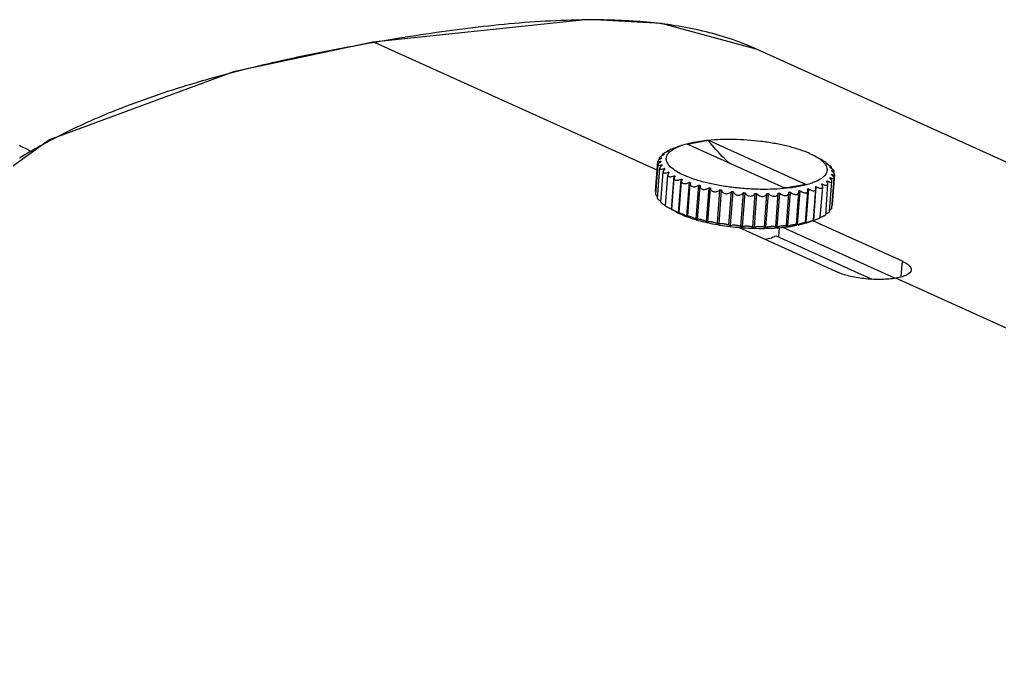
# Model space of a CAD drawing. Header units: metres. Extents: x 420822 to 421453, y 1458172 to 1458620.
# Drawn here: x 421385.9704 to 421386.4695, y 1458450.2887 to 1458450.6189 of the extents above; entities that cross this region are included whole.
import ezdxf

# ---------------------------------------------------------------- set-up
doc = ezdxf.new("R2010")
doc.units = ezdxf.units.M
doc.header["$MEASUREMENT"] = 0
doc.layers.add('ASSEM_MEMBER_1', color=7, linetype='CONTINUOUS')
doc.layers.add('Standard', color=7, linetype='CONTINUOUS')

# ---------------------------------------------------------------- blocks, each defined once
blk = doc.blocks.new('CCTV')
at = {"layer": 'ASSEM_MEMBER_1', "color": 7, "linetype": 'Continuous'}
for p, q in [((2.5414, 16.3682), (2.1018, 16.3222)), ((2.1052, 16.3217), (2.1018, 16.3222)), ((2.1052, 16.3217), (2.1021, 16.321)), ((2.1052, 16.3217), (2.1021, 16.3211)), ((2.6812, 16.0616), (2.1052, 16.3217)), ((2.8827, 16.3083), (2.8822, 16.3086)), ((5.5327, 15.1115), (2.8822, 16.3085)), ((2.7288, 16.1114), (2.7146, 16.1061)), ((2.742, 16.115), (2.7855, 16.1226)), ((2.9414, 16.0249), (2.742, 16.115)), ((2.7855, 16.1226), (2.9849, 16.0325)), ((2.6919, 16.0917), (2.692, 16.0939)), ((2.7014, 16.0991), (2.7015, 16.1001)), ((2.7138, 16.1056), (2.7139, 16.1058)), ((2.7142, 16.1058), (2.7139, 16.1056)), ((2.714, 16.1058), (2.7143, 16.1059)), ((2.9917, 16.096), (3.0022, 16.0908)), ((3.0022, 16.0908), (3.0155, 16.0834)), ((2.678, 16.0191), (2.6826, 16.0801)), ((2.6782, 16.0119), (2.6828, 16.073)), ((2.6854, 16.0833), (2.6857, 16.0872)), ((2.6894, 16.0793), (2.6895, 16.0803)), ((2.691, 16.0713), (2.6911, 16.0729)), ((3.0148, 16.0837), (3.0158, 16.0831)), ((3.0156, 16.0834), (3.0155, 16.0834)), ((3.0168, 16.0825), (3.0164, 16.0827)), ((3.0168, 16.0824), (3.0168, 16.0827)), ((3.028, 16.0741), (3.028, 16.0752)), ((2.6816, 16.0044), (2.6863, 16.0657)), ((2.6883, 15.9968), (2.693, 16.0586)), ((2.6959, 16.063), (2.6961, 16.0653)), ((2.6981, 15.9892), (2.7028, 16.0517)), ((2.7041, 16.0543), (2.7044, 16.0578)), ((2.7105, 15.9818), (2.7157, 16.0505)), ((3.0361, 16.0653), (3.0363, 16.0676)), ((3.0362, 16.0528), (3.0363, 16.0538)), ((3.0386, 15.9916), (3.0432, 16.0526)), ((3.0411, 16.0559), (3.0414, 16.06)), ((2.7107, 15.9818), (2.7155, 16.0453)), ((2.7247, 15.9749), (2.7299, 16.0436)), ((2.726, 15.9747), (2.7309, 16.0393)), ((2.7321, 16.0426), (2.7309, 16.0393)), ((2.7415, 15.9684), (2.7467, 16.0371)), ((2.7437, 15.9681), (2.7486, 16.0339)), ((2.7492, 16.0363), (2.7486, 16.0339)), ((2.7606, 15.9626), (2.7657, 16.0313)), ((2.7686, 16.0305), (2.7684, 16.0293)), ((2.9849, 16.0325), (2.9414, 16.0249)), ((3.0174, 16.0304), (3.0177, 16.0339)), ((3.0245, 15.9711), (3.0291, 16.033)), ((3.0269, 16.0377), (3.0271, 16.04)), ((3.0324, 15.9776), (3.037, 16.039)), ((3.0333, 16.0451), (3.0334, 16.0467)), ((3.0372, 15.9845), (3.0417, 16.0456)), ((2.7633, 15.9621), (2.7684, 16.0293)), ((2.7815, 15.9575), (2.7867, 16.0261)), ((2.7846, 15.9568), (2.7897, 16.0255)), ((2.804, 15.9532), (2.8091, 16.0218)), ((2.8072, 15.9526), (2.8123, 16.0213)), ((2.8274, 15.9498), (2.8326, 16.0184)), ((2.8308, 15.9494), (2.8359, 16.018)), ((2.8515, 15.9473), (2.8567, 16.016)), ((2.8549, 15.9471), (2.8601, 16.0158)), ((2.8757, 15.9459), (2.8809, 16.0146)), ((2.8791, 15.9458), (2.8842, 16.0145)), ((2.8996, 15.9456), (2.9047, 16.0142)), ((2.9028, 15.9456), (2.908, 16.0143)), ((2.9226, 15.9463), (2.9278, 16.0149)), ((2.9257, 15.9465), (2.9309, 16.0151)), ((2.9445, 15.9483), (2.9495, 16.0155)), ((2.9473, 15.9483), (2.9525, 16.017)), ((2.9495, 16.0155), (2.9495, 16.0167)), ((2.9649, 15.9512), (2.9699, 16.0171)), ((2.9671, 15.9512), (2.9723, 16.0199)), ((2.9699, 16.0171), (2.9696, 16.0194)), ((2.9835, 15.9551), (2.9883, 16.0197)), ((2.9848, 15.955), (2.99, 16.0237)), ((2.9883, 16.0197), (2.9877, 16.0231)), ((2.9998, 15.9597), (3.0046, 16.0232)), ((3.0001, 15.9597), (3.0052, 16.0284)), ((3.0135, 15.9651), (3.0183, 16.0277)), ((2.7105, 15.9818), (2.7107, 15.9818)), ((2.7187, 15.9773), (2.7123, 15.9808)), ((2.7269, 15.974), (2.726, 15.9747)), ((2.7435, 15.9678), (2.7441, 15.9676)), ((2.7441, 15.9676), (2.7437, 15.9681)), ((2.7632, 15.9619), (2.7634, 15.9618)), ((2.7634, 15.9618), (2.7633, 15.9621)), ((2.9649, 15.9512), (2.9645, 15.9508)), ((2.9654, 15.9509), (2.9658, 15.951)), ((2.9835, 15.9551), (2.9825, 15.9545)), ((2.9913, 15.9572), (2.9919, 15.9574)), ((2.9921, 15.9568), (2.9981, 15.959)), ((3.1808, 15.8762), (2.998, 15.9588)), ((2.9998, 15.9596), (3.0001, 15.9597)), ((3.0001, 15.9597), (3.0017, 15.9603)), ((2.8468, 15.9455), (3.0504, 15.8535)), ((2.9291, 15.9258), (2.9305, 15.9451)), ((2.9366, 15.9455), (3.166, 15.8418)), ((2.9445, 15.9483), (2.9444, 15.948)), ((2.9234, 15.9284), (3.1186, 15.8402)), ((3.1785, 15.8457), (3.1808, 15.8762)), ((4.7799, 15.1137), (3.1674, 15.8419))]:
    blk.add_line(p, q, dxfattribs=at)
for points in [[(2.8827, 16.3083), (2.6901, 16.36), (2.5414, 16.3682)], [(2.1018, 16.3222), (1.8177, 16.262), (1.4429, 16.1237), (1.2071, 15.9547), (1.1208, 15.8589), (0.9829, 15.6245), (0.8795, 15.2802), (0.844, 15.049)]]:
    blk.add_lwpolyline(points, dxfattribs=at)
for centre, radius, start, end in [((2.8863, 11.8335), 4.5556, 99.0721, 99.8726), ((1.217, 15.747), 0.4001, 61.7577, 65.7094), ((1.974, 15.1242), 1.1296, 119.1147, 121.6004), ((2.7717, 15.9958), 0.1233, 109.7395, 110.3657), ((2.7189, 16.0715), 0.0323, 134.6295, 136.9372), ((2.7592, 15.9677), 0.1436, 112.9409, 113.7531), ((2.7359, 16.0497), 0.06, 121.4994, 123.026), ((2.7233, 16.0599), 0.0459, 114.813, 115.8486), ((2.7559, 16.0109), 0.1037, 113.0056, 113.7122), ((2.7474, 16.0495), 0.0643, 118.8778, 120.8166), ((2.7574, 16.0074), 0.1074, 112.6628, 113.0077), ((2.9121, 15.919), 0.1941, 67.2051, 67.4249), ((2.9164, 15.9291), 0.1831, 65.7175, 67.2122), ((2.6783, 16.1139), 0.0354, 288.0872, 288.4655), ((2.7057, 16.0802), 0.0162, 179.7015, 183.3513), ((2.6804, 16.1212), 0.0353, 286.5599, 287.816), ((2.7082, 16.0794), 0.0189, 154.2456, 157.5462), ((2.7124, 16.0823), 0.0233, 203.8727, 206.7414), ((2.975, 16.0331), 0.0635, 50.6937, 51.6859), ((2.9606, 15.996), 0.1031, 57.6104, 58.3196), ((2.9765, 16.0349), 0.0611, 50.3538, 50.6894), ((2.9626, 15.9991), 0.0994, 57.245, 57.6083), ((2.9872, 16.0324), 0.0579, 47.728, 49.2901), ((2.9987, 16.0365), 0.0487, 55.8149, 56.4329), ((2.9538, 15.9578), 0.138, 57.461, 58.3492), ((2.7281, 16.0934), 0.0425, 221.3438, 223.2629), ((2.7512, 16.1198), 0.0776, 232.9413, 234.2264), ((2.7792, 16.1645), 0.1305, 240.8669, 241.7761), ((3.0068, 16.0506), 0.0311, 33.4819, 35.8445), ((3.0516, 16.0929), 0.0353, 243.5661, 244.7777), ((3.0181, 16.0562), 0.0184, 12.4681, 15.8181), ((3.0202, 16.0566), 0.0164, 346.568, 350.198), ((3.0524, 16.0852), 0.0353, 242.8901, 243.2071), ((2.8092, 16.227), 0.1998, 246.6177, 247.302), ((2.8379, 16.3029), 0.281, 251.0505, 251.5956), ((2.8628, 16.3849), 0.3667, 254.6575, 255.114), ((2.9801, 16.1047), 0.0802, 296.6712, 297.9289), ((2.9992, 16.0742), 0.0441, 307.3868, 309.2605), ((3.0134, 16.06), 0.024, 323.5274, 326.337), ((2.8817, 16.4634), 0.4475, 257.7363, 258.1361), ((2.8941, 16.5288), 0.514, 260.4793, 260.8438), ((2.9004, 16.5724), 0.5581, 263.0208, 263.3658), ((2.9021, 16.5882), 0.574, 265.4643, 265.8029), ((2.9014, 16.574), 0.5598, 267.8992, 268.2436), ((2.901, 16.5315), 0.5173, 270.4139, 270.7768), ((2.9033, 16.4661), 0.4518, 273.1078, 273.505), ((2.9449, 16.1596), 0.1333, 266.4344, 274.727), ((2.91, 16.3861), 0.3715, 276.1075, 276.5601), ((2.9215, 16.3043), 0.2889, 279.5925, 279.8601), ((2.9225, 16.2984), 0.283, 279.8601, 280.1314), ((2.9388, 16.2214), 0.2042, 283.8301, 284.5045), ((2.959, 16.1542), 0.134, 289.2681, 290.1611), ((2.7121, 15.9834), 0.00212, 230.2145, 243.4494), ((2.8033, 16.1567), 0.198, 246.616, 247.0749), ((2.793, 16.1137), 0.1553, 244.2209, 244.6569), ((2.8054, 16.1616), 0.2034, 247.0739, 247.2993), ((2.7963, 16.1207), 0.163, 244.6592, 245.7042), ((2.8217, 16.1817), 0.2291, 249.1726, 249.6948), ((2.8324, 16.2331), 0.2798, 251.0498, 251.4859), ((2.8237, 16.1871), 0.2349, 249.6932, 249.8265), ((2.8575, 16.3159), 0.3664, 254.6573, 255.0896), ((2.8713, 16.3499), 0.4046, 257.0213, 257.4664), ((2.8766, 16.3948), 0.4475, 257.7363, 258.1361), ((2.889, 16.4601), 0.514, 260.4793, 260.8438), ((2.9162, 16.2366), 0.2899, 279.5928, 279.7708), ((2.9173, 16.2298), 0.283, 279.8601, 280.1314), ((2.9332, 16.1545), 0.206, 283.8317, 284.2787), ((2.9379, 16.1065), 0.1592, 286.4497, 286.8555), ((2.9346, 16.1493), 0.2007, 284.2797, 284.5072), ((2.9395, 16.1014), 0.1539, 286.8551, 287.3358), ((2.8953, 16.5037), 0.5581, 263.0208, 263.3658), ((2.8969, 16.5196), 0.574, 265.4643, 265.8029), ((2.8962, 16.5054), 0.5598, 267.8992, 268.2436), ((2.8958, 16.4628), 0.5173, 270.4139, 270.7768), ((2.8981, 16.3974), 0.4518, 273.1078, 273.505), ((2.9044, 16.3214), 0.3755, 276.1086, 276.2584), ((2.9051, 16.3155), 0.3696, 276.258, 276.5607), ((2.9185, 16.1856), 0.2407, 281.2814, 281.4005), ((2.9191, 16.1828), 0.2378, 281.4004, 281.594), ((2.92, 16.1782), 0.2332, 281.5936, 281.909)]:
    blk.add_arc(centre, radius, start, end, dxfattribs=at)
for points, knots in [([(2.5063, 16.367), (2.45, 16.3655), (2.3367, 16.3568), (2.2244, 16.3411), (2.168, 16.3322)], [0, 0, 0, 0, 0.49657, 1, 1, 1, 1]), ([(2.7394, 16.3521), (2.7014, 16.3592), (2.6236, 16.3676), (2.5455, 16.3681), (2.5063, 16.367)], [0, 0, 0, 0, 0.496198, 1, 1, 1, 1]), ([(2.8822, 16.3086), (2.8709, 16.3137), (2.8247, 16.3325), (2.7762, 16.3453), (2.7394, 16.3521)], [0, 0, 0, 0, 0.249345, 1, 1, 1, 1]), ([(2.1021, 16.3211), (2.0472, 16.3116), (1.9371, 16.2904), (1.828, 16.264), (1.7736, 16.2488)], [0, 0, 0, 0, 0.496523, 1, 1, 1, 1]), ([(1.7736, 16.2488), (1.7565, 16.244), (1.6875, 16.2238), (1.6194, 16.2003), (1.5693, 16.18)], [0, 0, 0, 0, 0.24693, 1, 1, 1, 1]), ([(1.5693, 16.18), (1.5571, 16.175), (1.5077, 16.1543), (1.4596, 16.1307), (1.4244, 16.1111)], [0, 0, 0, 0, 0.246365, 1, 1, 1, 1]), ([(2.7164, 16.1058), (2.7173, 16.1063), (2.7213, 16.1084), (2.7255, 16.1102), (2.7288, 16.1114)], [0, 0, 0, 0, 0.232467, 1, 1, 1, 1]), ([(2.73, 16.1118), (2.7353, 16.1137), (2.7468, 16.117), (2.7585, 16.1193), (2.7647, 16.1203)], [0, 0, 0, 0, 0.466373, 1, 1, 1, 1]), ([(2.7647, 16.1203), (2.7664, 16.1206), (2.7732, 16.1216), (2.78, 16.1224), (2.7851, 16.1229)], [0, 0, 0, 0, 0.24168, 1, 1, 1, 1]), ([(2.7851, 16.1229), (2.7935, 16.1238), (2.8109, 16.1249), (2.8374, 16.125), (2.8647, 16.1238), (2.892, 16.1212), (2.9184, 16.1173), (2.9434, 16.1121), (2.966, 16.106), (2.9801, 16.1009), (2.9866, 16.0982)], [0, 0, 0, 0, 0.123748, 0.254586, 0.389193, 0.524109, 0.655862, 0.781098, 0.896707, 1, 1, 1, 1]), ([(2.8296, 16.0749), (2.8257, 16.0783), (2.8097, 16.093), (2.7954, 16.1094), (2.7855, 16.1226)], [0, 0, 0, 0, 0.240084, 1, 1, 1, 1]), ([(2.6917, 16.0917), (2.6909, 16.0912), (2.6894, 16.0904), (2.6876, 16.0892), (2.6864, 16.0882), (2.6858, 16.0876), (2.6857, 16.0873), (2.6857, 16.0872)], [0, 0, 0, 0, 0.356893, 0.657865, 0.876629, 0.949717, 1, 1, 1, 1]), ([(2.6954, 16.0935), (2.6951, 16.0934), (2.6938, 16.0928), (2.6926, 16.0921), (2.6917, 16.0917)], [0, 0, 0, 0, 0.253483, 1, 1, 1, 1]), ([(2.7014, 16.0991), (2.7002, 16.0986), (2.6985, 16.0978), (2.6963, 16.0968), (2.6949, 16.096), (2.6937, 16.0953), (2.6928, 16.0948), (2.6923, 16.0943), (2.692, 16.094), (2.692, 16.0939)], [0, 0, 0, 0, 0.356486, 0.521299, 0.669933, 0.796461, 0.895445, 0.963204, 1, 1, 1, 1]), ([(2.692, 16.0939), (2.692, 16.0938), (2.6921, 16.0937), (2.6922, 16.0936), (2.6925, 16.0936), (2.6928, 16.0936), (2.6933, 16.0937), (2.694, 16.0938), (2.6946, 16.0939), (2.695, 16.094)], [0, 0, 0, 0, 0.043603, 0.097927, 0.178255, 0.287794, 0.426312, 0.592434, 1, 1, 1, 1]), ([(2.695, 16.094), (2.6951, 16.0941), (2.6955, 16.0942), (2.6959, 16.0943), (2.6963, 16.0944)], [0, 0, 0, 0, 0.236697, 1, 1, 1, 1]), ([(2.7351, 16.0515), (2.7308, 16.0534), (2.7229, 16.0574), (2.7127, 16.0641), (2.7061, 16.0702), (2.7025, 16.0751), (2.7007, 16.0787), (2.6997, 16.0822), (2.6995, 16.0858), (2.7001, 16.0892), (2.7015, 16.0926), (2.7036, 16.0959), (2.7078, 16.1003), (2.7116, 16.103), (2.7145, 16.1047)], [0, 0, 0, 0, 0.186411, 0.344887, 0.475769, 0.531917, 0.582878, 0.629944, 0.674826, 0.719527, 0.766078, 0.816254, 0.871421, 1, 1, 1, 1]), ([(2.702, 16.1005), (2.7018, 16.1004), (2.7017, 16.1003), (2.7015, 16.1002), (2.7015, 16.1001), (2.7015, 16.1001)], [0, 0, 0, 0, 0.679909, 0.881116, 1, 1, 1, 1]), ([(2.7015, 16.1001), (2.7015, 16.1001), (2.7016, 16.1), (2.7017, 16.1), (2.7019, 16.1001), (2.7023, 16.1001), (2.7026, 16.1002), (2.7028, 16.1003)], [0, 0, 0, 0, 0.078125, 0.156541, 0.265654, 0.575071, 1, 1, 1, 1]), ([(2.7033, 16.1012), (2.7031, 16.1011), (2.7027, 16.1009), (2.7023, 16.1007), (2.702, 16.1005)], [0, 0, 0, 0, 0.301291, 1, 1, 1, 1]), ([(2.7028, 16.1003), (2.7029, 16.1003), (2.7035, 16.1005), (2.7041, 16.1006), (2.7046, 16.1008)], [0, 0, 0, 0, 0.214814, 1, 1, 1, 1]), ([(2.7139, 16.1056), (2.7121, 16.1049), (2.7088, 16.1036), (2.7055, 16.1023), (2.704, 16.1016)], [0, 0, 0, 0, 0.534601, 1, 1, 1, 1]), ([(2.7146, 16.1061), (2.7146, 16.1061), (2.7143, 16.106), (2.7141, 16.1059), (2.7139, 16.1059)], [0, 0, 0, 0, 0.344452, 1, 1, 1, 1]), ([(2.7139, 16.1059), (2.7139, 16.1058), (2.7139, 16.1058), (2.7139, 16.1058), (2.7139, 16.1058)], [0, 0, 0, 0, 0.732392, 1, 1, 1, 1]), ([(2.7139, 16.1058), (2.7139, 16.1058), (2.7139, 16.1058), (2.714, 16.1058), (2.714, 16.1058)], [0, 0, 0, 0, 0.244602, 1, 1, 1, 1]), ([(2.7143, 16.1059), (2.7144, 16.106), (2.715, 16.1062), (2.7155, 16.1064), (2.716, 16.1065)], [0, 0, 0, 0, 0.185575, 1, 1, 1, 1]), ([(3.0022, 16.0908), (3.0033, 16.0902), (3.0075, 16.0878), (3.0116, 16.0851), (3.0144, 16.0829)], [0, 0, 0, 0, 0.269305, 1, 1, 1, 1]), ([(2.6854, 16.0833), (2.6846, 16.0827), (2.6837, 16.082), (2.6828, 16.0809), (2.6826, 16.0804), (2.6826, 16.0801)], [0, 0, 0, 0, 0.625279, 0.845046, 1, 1, 1, 1]), ([(2.6826, 16.0801), (2.6826, 16.08), (2.6826, 16.0797), (2.6831, 16.0794), (2.6837, 16.0792), (2.6845, 16.0792), (2.6855, 16.0793), (2.6866, 16.0795), (2.6879, 16.0798), (2.6888, 16.0801), (2.6893, 16.0803)], [0, 0, 0, 0, 0.059329, 0.123153, 0.208742, 0.321084, 0.459335, 0.620864, 0.802353, 1, 1, 1, 1]), ([(2.6828, 16.073), (2.6827, 16.0727), (2.6828, 16.0723), (2.6834, 16.0718), (2.6842, 16.0716), (2.6852, 16.0715), (2.6865, 16.0716), (2.6885, 16.072), (2.6901, 16.0725), (2.6911, 16.0729)], [0, 0, 0, 0, 0.066836, 0.135713, 0.224029, 0.337526, 0.475395, 0.634456, 1, 1, 1, 1]), ([(2.6895, 16.0793), (2.6886, 16.0788), (2.687, 16.0777), (2.6849, 16.0761), (2.6836, 16.0747), (2.6829, 16.0736), (2.6828, 16.0732), (2.6828, 16.073)], [0, 0, 0, 0, 0.326489, 0.615018, 0.843844, 0.930929, 1, 1, 1, 1]), ([(2.6908, 16.0866), (2.6898, 16.0861), (2.6879, 16.085), (2.6862, 16.0839), (2.6854, 16.0833)], [0, 0, 0, 0, 0.52608, 1, 1, 1, 1]), ([(2.6857, 16.0872), (2.6857, 16.0871), (2.6857, 16.0869), (2.686, 16.0867), (2.6865, 16.0866), (2.687, 16.0866), (2.6877, 16.0867), (2.6889, 16.0869), (2.6898, 16.0871), (2.6905, 16.0873)], [0, 0, 0, 0, 0.051845, 0.110883, 0.193775, 0.304655, 0.442987, 0.606785, 1, 1, 1, 1]), ([(2.6916, 16.0718), (2.6909, 16.0713), (2.6896, 16.0703), (2.6879, 16.0687), (2.6867, 16.0673), (2.6863, 16.0662), (2.6863, 16.0657)], [0, 0, 0, 0, 0.316771, 0.597385, 0.82754, 1, 1, 1, 1]), ([(3.0155, 16.0819), (3.0172, 16.0805), (3.0202, 16.0777), (3.0239, 16.0732), (3.0263, 16.0685), (3.0274, 16.0639), (3.0271, 16.0593), (3.0254, 16.0548), (3.0224, 16.0506), (3.0182, 16.0466), (3.0128, 16.0429), (3.0062, 16.0394), (2.9985, 16.0362), (2.9862, 16.0321), (2.9686, 16.028), (2.9449, 16.0246), (2.9187, 16.0227), (2.8908, 16.0224), (2.862, 16.0237), (2.8332, 16.0265), (2.8054, 16.0308), (2.7794, 16.0363), (2.7561, 16.043), (2.7417, 16.0485), (2.7351, 16.0515)], [0, 0, 0, 0, 0.01986, 0.037254, 0.052564, 0.066432, 0.079756, 0.09356, 0.108756, 0.126002, 0.145698, 0.168048, 0.193123, 0.220899, 0.284109, 0.356422, 0.436014, 0.520711, 0.608119, 0.695731, 0.781031, 0.861599, 0.935217, 1, 1, 1, 1]), ([(3.0167, 16.0827), (3.0167, 16.0828), (3.0163, 16.083), (3.0159, 16.0832), (3.0156, 16.0834)], [0, 0, 0, 0, 0.141424, 1, 1, 1, 1]), ([(3.0158, 16.0831), (3.0159, 16.0831), (3.0162, 16.0829), (3.0165, 16.0828), (3.0167, 16.0827)], [0, 0, 0, 0, 0.335127, 1, 1, 1, 1]), ([(3.0168, 16.0827), (3.0168, 16.0827), (3.0168, 16.0827), (3.0167, 16.0827), (3.0167, 16.0827)], [0, 0, 0, 0, 0.274789, 1, 1, 1, 1]), ([(3.0167, 16.0827), (3.0167, 16.0827), (3.0167, 16.0827), (3.0168, 16.0827), (3.0168, 16.0827)], [0, 0, 0, 0, 0.756528, 1, 1, 1, 1]), ([(3.0256, 16.0771), (3.0243, 16.078), (3.0214, 16.0798), (3.0184, 16.0815), (3.0168, 16.0825)], [0, 0, 0, 0, 0.466904, 1, 1, 1, 1]), ([(3.025, 16.0763), (3.0252, 16.0762), (3.0257, 16.076), (3.0263, 16.0757), (3.0267, 16.0755)], [0, 0, 0, 0, 0.28324, 1, 1, 1, 1]), ([(3.027, 16.0762), (3.0269, 16.0762), (3.0266, 16.0764), (3.0263, 16.0767), (3.0261, 16.0768)], [0, 0, 0, 0, 0.226928, 1, 1, 1, 1]), ([(3.0267, 16.0755), (3.0269, 16.0754), (3.0272, 16.0753), (3.0276, 16.0752), (3.0278, 16.0751), (3.0279, 16.0751), (3.028, 16.0751), (3.028, 16.0752)], [0, 0, 0, 0, 0.424096, 0.732884, 0.841829, 0.920204, 1, 1, 1, 1]), ([(3.0274, 16.0758), (3.0274, 16.0759), (3.0272, 16.076), (3.0271, 16.0761), (3.027, 16.0762)], [0, 0, 0, 0, 0.227392, 1, 1, 1, 1]), ([(3.028, 16.0752), (3.028, 16.0752), (3.028, 16.0753), (3.0278, 16.0755), (3.0276, 16.0757), (3.0274, 16.0758)], [0, 0, 0, 0, 0.111939, 0.311732, 1, 1, 1, 1]), ([(3.0363, 16.0676), (3.0363, 16.0677), (3.0361, 16.0681), (3.0356, 16.0686), (3.0348, 16.0693), (3.0338, 16.0701), (3.0326, 16.0711), (3.0306, 16.0724), (3.0291, 16.0735), (3.028, 16.0741)], [0, 0, 0, 0, 0.037474, 0.105484, 0.204324, 0.330557, 0.478834, 0.643408, 1, 1, 1, 1]), ([(2.6863, 16.0657), (2.6862, 16.0655), (2.6863, 16.0649), (2.687, 16.0642), (2.688, 16.0639), (2.6892, 16.0637), (2.6907, 16.0638), (2.6931, 16.0643), (2.6949, 16.0648), (2.6961, 16.0653)], [0, 0, 0, 0, 0.073865, 0.147923, 0.238945, 0.353456, 0.49079, 0.647311, 1, 1, 1, 1]), ([(2.693, 16.0586), (2.6929, 16.0583), (2.693, 16.0575), (2.6938, 16.0567), (2.695, 16.0562), (2.6965, 16.056), (2.6982, 16.0561), (2.7009, 16.0565), (2.703, 16.0572), (2.7044, 16.0578)], [0, 0, 0, 0, 0.079792, 0.158748, 0.252626, 0.368472, 0.505567, 0.659828, 1, 1, 1, 1]), ([(2.6971, 16.0642), (2.696, 16.0634), (2.6946, 16.062), (2.6933, 16.06), (2.693, 16.0591), (2.693, 16.0586)], [0, 0, 0, 0, 0.577988, 0.810597, 1, 1, 1, 1]), ([(2.7028, 16.0517), (2.7027, 16.0513), (2.7028, 16.0504), (2.7037, 16.0493), (2.7051, 16.0487), (2.7068, 16.0484), (2.7089, 16.0484), (2.7119, 16.049), (2.7142, 16.0498), (2.7157, 16.0505)], [0, 0, 0, 0, 0.084756, 0.168342, 0.265272, 0.3827, 0.519834, 0.672076, 1, 1, 1, 1]), ([(2.7058, 16.0568), (2.705, 16.056), (2.7037, 16.0545), (2.7028, 16.0526), (2.7028, 16.0517)], [0, 0, 0, 0, 0.560865, 1, 1, 1, 1]), ([(3.0321, 16.0688), (3.0322, 16.0687), (3.0326, 16.0685), (3.033, 16.0684), (3.0333, 16.0682)], [0, 0, 0, 0, 0.262402, 1, 1, 1, 1]), ([(3.0362, 16.0653), (3.036, 16.0655), (3.0348, 16.0663), (3.0337, 16.0671), (3.0328, 16.0677)], [0, 0, 0, 0, 0.244115, 1, 1, 1, 1]), ([(3.0333, 16.0682), (3.0337, 16.068), (3.0343, 16.0678), (3.035, 16.0676), (3.0355, 16.0674), (3.0363, 16.0673), (3.0363, 16.0676)], [0, 0, 0, 0, 0.417902, 0.588359, 0.730538, 1, 1, 1, 1]), ([(3.0412, 16.0559), (3.0405, 16.0566), (3.0388, 16.0581), (3.0371, 16.0595), (3.0361, 16.0602)], [0, 0, 0, 0, 0.470353, 1, 1, 1, 1]), ([(3.0417, 16.0456), (3.0418, 16.0458), (3.0417, 16.0463), (3.0412, 16.0474), (3.0401, 16.049), (3.0383, 16.0509), (3.0369, 16.0522), (3.0361, 16.0528)], [0, 0, 0, 0, 0.069672, 0.157166, 0.386075, 0.674061, 1, 1, 1, 1]), ([(3.0414, 16.06), (3.0414, 16.0601), (3.0413, 16.0604), (3.0409, 16.0612), (3.0399, 16.0623), (3.0382, 16.0637), (3.037, 16.0648), (3.0362, 16.0653)], [0, 0, 0, 0, 0.051145, 0.124775, 0.34339, 0.643635, 1, 1, 1, 1]), ([(3.0365, 16.0538), (3.0369, 16.0535), (3.0378, 16.0531), (3.039, 16.0526), (3.0401, 16.0522), (3.0411, 16.052), (3.0419, 16.0519), (3.0426, 16.0519), (3.0431, 16.0522), (3.0432, 16.0525), (3.0432, 16.0526)], [0, 0, 0, 0, 0.197122, 0.378381, 0.539847, 0.678103, 0.790512, 0.876255, 0.940321, 1, 1, 1, 1]), ([(3.0366, 16.0609), (3.0372, 16.0606), (3.0381, 16.0602), (3.0392, 16.0598), (3.0399, 16.0597), (3.0405, 16.0596), (3.0409, 16.0596), (3.0413, 16.0597), (3.0414, 16.0599), (3.0414, 16.06)], [0, 0, 0, 0, 0.392465, 0.556161, 0.694465, 0.805364, 0.888391, 0.947678, 1, 1, 1, 1]), ([(3.0432, 16.0526), (3.0432, 16.0528), (3.0431, 16.0533), (3.0425, 16.0545), (3.0417, 16.0553), (3.0412, 16.0559)], [0, 0, 0, 0, 0.158913, 0.379111, 1, 1, 1, 1]), ([(2.7175, 16.0495), (2.717, 16.0489), (2.7161, 16.0475), (2.7156, 16.046), (2.7155, 16.0453)], [0, 0, 0, 0, 0.542732, 1, 1, 1, 1]), ([(2.7155, 16.0453), (2.7155, 16.0449), (2.7155, 16.0443), (2.7158, 16.0433), (2.7165, 16.0425), (2.7174, 16.0419), (2.7185, 16.0414), (2.7204, 16.0411), (2.7219, 16.0411), (2.7229, 16.0413)], [0, 0, 0, 0, 0.104169, 0.204147, 0.306513, 0.417801, 0.542395, 0.681876, 1, 1, 1, 1]), ([(2.7229, 16.0413), (2.7235, 16.0413), (2.7259, 16.0418), (2.7282, 16.0427), (2.7299, 16.0436)], [0, 0, 0, 0, 0.242342, 1, 1, 1, 1]), ([(2.7309, 16.0393), (2.7308, 16.0387), (2.731, 16.0375), (2.732, 16.0359), (2.7337, 16.0348), (2.736, 16.0343), (2.7386, 16.0343), (2.7423, 16.035), (2.745, 16.0361), (2.7467, 16.0371)], [0, 0, 0, 0, 0.092586, 0.184649, 0.288078, 0.409441, 0.547443, 0.696162, 1, 1, 1, 1]), ([(2.7486, 16.0339), (2.7486, 16.0332), (2.7487, 16.0319), (2.7498, 16.03), (2.7518, 16.0287), (2.7543, 16.028), (2.7572, 16.028), (2.7612, 16.0288), (2.7641, 16.0301), (2.7657, 16.0313)], [0, 0, 0, 0, 0.095774, 0.191747, 0.298656, 0.422387, 0.561131, 0.708218, 1, 1, 1, 1]), ([(3.0183, 16.0277), (3.0183, 16.0286), (3.0178, 16.0305), (3.0168, 16.0322), (3.0161, 16.0331)], [0, 0, 0, 0, 0.440252, 1, 1, 1, 1]), ([(3.0177, 16.0339), (3.0189, 16.0331), (3.0209, 16.0321), (3.0235, 16.0312), (3.0253, 16.0309), (3.0268, 16.0308), (3.028, 16.0312), (3.0289, 16.0319), (3.0291, 16.0326), (3.0291, 16.033)], [0, 0, 0, 0, 0.339564, 0.493723, 0.630794, 0.746688, 0.840732, 0.919938, 1, 1, 1, 1]), ([(3.0291, 16.033), (3.0292, 16.0334), (3.029, 16.0344), (3.0281, 16.0366), (3.0269, 16.0381), (3.026, 16.0391)], [0, 0, 0, 0, 0.190376, 0.423172, 1, 1, 1, 1]), ([(3.0271, 16.04), (3.0283, 16.0394), (3.03, 16.0385), (3.0323, 16.0378), (3.0338, 16.0374), (3.035, 16.0374), (3.0361, 16.0376), (3.0368, 16.0381), (3.037, 16.0387), (3.037, 16.039)], [0, 0, 0, 0, 0.352052, 0.508477, 0.64576, 0.760312, 0.851497, 0.92581, 1, 1, 1, 1]), ([(3.037, 16.039), (3.0371, 16.0395), (3.0368, 16.0406), (3.0359, 16.0422), (3.0345, 16.044), (3.0333, 16.0452), (3.0327, 16.0458)], [0, 0, 0, 0, 0.173496, 0.403797, 0.683868, 1, 1, 1, 1]), ([(3.0334, 16.0467), (3.0344, 16.0462), (3.0359, 16.0455), (3.0378, 16.0448), (3.0391, 16.0445), (3.0401, 16.0444), (3.041, 16.0445), (3.0416, 16.0449), (3.0417, 16.0454), (3.0417, 16.0456)], [0, 0, 0, 0, 0.364852, 0.523803, 0.6616, 0.775127, 0.863547, 0.932738, 1, 1, 1, 1]), ([(2.678, 16.0191), (2.678, 16.019), (2.678, 16.0186), (2.6782, 16.0181), (2.6783, 16.0178)], [0, 0, 0, 0, 0.204504, 1, 1, 1, 1]), ([(2.6782, 16.0119), (2.6782, 16.0116), (2.6784, 16.0109), (2.6792, 16.0099), (2.6803, 16.0087), (2.6812, 16.0079), (2.6818, 16.0074)], [0, 0, 0, 0, 0.137691, 0.355893, 0.648824, 1, 1, 1, 1]), ([(2.7684, 16.0293), (2.7683, 16.0285), (2.7685, 16.027), (2.7697, 16.0249), (2.7718, 16.0233), (2.7746, 16.0225), (2.7778, 16.0224), (2.782, 16.0233), (2.785, 16.0248), (2.7867, 16.0261)], [0, 0, 0, 0, 0.098626, 0.198394, 0.308903, 0.43525, 0.5749, 0.720364, 1, 1, 1, 1]), ([(2.7897, 16.0255), (2.7897, 16.0247), (2.7899, 16.0229), (2.7912, 16.0206), (2.7935, 16.0188), (2.7965, 16.0178), (2.8, 16.0177), (2.8045, 16.0185), (2.8075, 16.0203), (2.8091, 16.0218)], [0, 0, 0, 0, 0.101087, 0.204625, 0.318927, 0.448181, 0.588886, 0.732646, 1, 1, 1, 1]), ([(2.8123, 16.0213), (2.8124, 16.0204), (2.8129, 16.0187), (2.8147, 16.0164), (2.8173, 16.0148), (2.8205, 16.0139), (2.824, 16.0138), (2.8284, 16.0149), (2.8313, 16.0168), (2.8326, 16.0184)], [0, 0, 0, 0, 0.102991, 0.212477, 0.333936, 0.468075, 0.609195, 0.748789, 1, 1, 1, 1]), ([(2.8359, 16.018), (2.8362, 16.0172), (2.837, 16.0154), (2.8391, 16.0132), (2.842, 16.0117), (2.8453, 16.0109), (2.8488, 16.011), (2.8521, 16.012), (2.8548, 16.0137), (2.8562, 16.0152), (2.8567, 16.016)], [0, 0, 0, 0, 0.107094, 0.223238, 0.351073, 0.488496, 0.628313, 0.762439, 0.886346, 1, 1, 1, 1]), ([(2.8601, 16.0158), (2.8604, 16.0149), (2.8615, 16.0132), (2.8639, 16.0111), (2.867, 16.0096), (2.8705, 16.009), (2.8739, 16.0092), (2.877, 16.0103), (2.8794, 16.0122), (2.8805, 16.0138), (2.8809, 16.0146)], [0, 0, 0, 0, 0.113307, 0.236851, 0.370686, 0.510445, 0.647992, 0.776156, 0.892648, 1, 1, 1, 1]), ([(2.8842, 16.0145), (2.8853, 16.0127), (2.8878, 16.0104), (2.892, 16.0087), (2.8955, 16.0081), (2.8988, 16.0085), (2.9016, 16.0098), (2.9037, 16.0118), (2.9045, 16.0134), (2.9047, 16.0142)], [0, 0, 0, 0, 0.250426, 0.389779, 0.530913, 0.665246, 0.787068, 0.896869, 1, 1, 1, 1]), ([(2.908, 16.0143), (2.9093, 16.0125), (2.9121, 16.0103), (2.9164, 16.0088), (2.9198, 16.0084), (2.923, 16.0089), (2.9256, 16.0103), (2.9272, 16.0124), (2.9277, 16.0141), (2.9278, 16.0149)], [0, 0, 0, 0, 0.266562, 0.41014, 0.550935, 0.680454, 0.795141, 0.898927, 1, 1, 1, 1]), ([(2.9309, 16.0151), (2.9323, 16.0135), (2.9351, 16.0116), (2.9392, 16.0101), (2.9423, 16.0097), (2.9452, 16.0101), (2.9476, 16.0113), (2.9491, 16.0133), (2.9495, 16.0148), (2.9495, 16.0155)], [0, 0, 0, 0, 0.279077, 0.424463, 0.564202, 0.690673, 0.801346, 0.901291, 1, 1, 1, 1]), ([(2.9525, 16.017), (2.9539, 16.0156), (2.9566, 16.0138), (2.9604, 16.0125), (2.9633, 16.0121), (2.9659, 16.0124), (2.9681, 16.0134), (2.9695, 16.0151), (2.9698, 16.0164), (2.9699, 16.0171)], [0, 0, 0, 0, 0.291232, 0.438241, 0.577051, 0.700897, 0.807949, 0.904117, 1, 1, 1, 1]), ([(2.9723, 16.0199), (2.9738, 16.0187), (2.9763, 16.0171), (2.9799, 16.0159), (2.9825, 16.0155), (2.9848, 16.0157), (2.9867, 16.0165), (2.988, 16.0179), (2.9883, 16.0191), (2.9883, 16.0197)], [0, 0, 0, 0, 0.303283, 0.451915, 0.589948, 0.711421, 0.814995, 0.907259, 1, 1, 1, 1]), ([(2.99, 16.0237), (2.9914, 16.0226), (2.9938, 16.0213), (2.997, 16.0202), (2.9994, 16.0198), (3.0014, 16.0199), (3.0031, 16.0205), (3.0043, 16.0217), (3.0045, 16.0227), (3.0046, 16.0232)], [0, 0, 0, 0, 0.315277, 0.465594, 0.603048, 0.722422, 0.822679, 0.910836, 1, 1, 1, 1]), ([(3.0046, 16.0232), (3.0046, 16.024), (3.0043, 16.0255), (3.0037, 16.027), (3.0032, 16.0277)], [0, 0, 0, 0, 0.458305, 1, 1, 1, 1]), ([(3.0052, 16.0284), (3.0066, 16.0275), (3.0087, 16.0263), (3.0117, 16.0253), (3.0137, 16.0249), (3.0155, 16.025), (3.017, 16.0254), (3.018, 16.0264), (3.0182, 16.0273), (3.0183, 16.0277)], [0, 0, 0, 0, 0.327344, 0.479487, 0.616618, 0.734144, 0.831209, 0.915008, 1, 1, 1, 1]), ([(2.6816, 16.0044), (2.6816, 16.0042), (2.6818, 16.0039), (2.6821, 16.0034), (2.6828, 16.0027), (2.6839, 16.0016), (2.6858, 16.0002), (2.6875, 15.999), (2.6883, 15.9984)], [0, 0, 0, 0, 0.043728, 0.113878, 0.211765, 0.335256, 0.642125, 1, 1, 1, 1]), ([(2.6883, 15.9968), (2.6883, 15.9967), (2.6884, 15.9966), (2.6886, 15.9963), (2.6892, 15.9957), (2.6901, 15.995), (2.6914, 15.9941), (2.6928, 15.9931), (2.6951, 15.9916), (2.6969, 15.9905), (2.6981, 15.9898)], [0, 0, 0, 0, 0.012561, 0.032876, 0.099468, 0.199681, 0.32897, 0.480385, 0.646859, 1, 1, 1, 1]), ([(3.038, 15.9902), (3.0381, 15.9905), (3.0384, 15.9909), (3.0386, 15.9914), (3.0386, 15.9916)], [0, 0, 0, 0, 0.569762, 1, 1, 1, 1]), ([(2.6981, 15.9892), (2.6981, 15.9892), (2.6981, 15.9891), (2.6982, 15.989), (2.6984, 15.9889), (2.6986, 15.9888), (2.6987, 15.9887)], [0, 0, 0, 0, 0.090553, 0.284094, 0.587396, 1, 1, 1, 1]), ([(2.6987, 15.9887), (2.6993, 15.9883), (2.7009, 15.9873), (2.7037, 15.9857), (2.707, 15.9838), (2.7094, 15.9825), (2.7105, 15.9818)], [0, 0, 0, 0, 0.165704, 0.415277, 0.705886, 1, 1, 1, 1]), ([(2.7107, 15.9818), (2.7107, 15.9818), (2.7108, 15.9818), (2.7109, 15.9818), (2.711, 15.9817), (2.7113, 15.9816), (2.7116, 15.9815), (2.7121, 15.9812), (2.7129, 15.9808), (2.714, 15.9803), (2.7152, 15.9797), (2.7167, 15.979), (2.7177, 15.9785), (2.7182, 15.9782)], [0, 0, 0, 0, 0.003908, 0.016195, 0.037214, 0.06707, 0.105748, 0.153128, 0.272881, 0.422938, 0.598255, 0.792733, 1, 1, 1, 1]), ([(2.7124, 15.9809), (2.7122, 15.9809), (2.7118, 15.9811), (2.7114, 15.9814), (2.7111, 15.9815)], [0, 0, 0, 0, 0.304303, 1, 1, 1, 1]), ([(2.7182, 15.9782), (2.7187, 15.978), (2.7209, 15.9769), (2.7231, 15.9758), (2.7247, 15.9749)], [0, 0, 0, 0, 0.253631, 1, 1, 1, 1]), ([(2.7187, 15.9773), (2.7192, 15.977), (2.7215, 15.9758), (2.7237, 15.9747), (2.7254, 15.9739)], [0, 0, 0, 0, 0.24268, 1, 1, 1, 1]), ([(2.726, 15.9747), (2.726, 15.9748), (2.7261, 15.9748), (2.7262, 15.9748), (2.7265, 15.9748), (2.7269, 15.9747), (2.7275, 15.9745), (2.7282, 15.9742), (2.7295, 15.9738), (2.7314, 15.973), (2.7339, 15.972), (2.7365, 15.9708), (2.7391, 15.9696), (2.7407, 15.9688), (2.7415, 15.9684)], [0, 0, 0, 0, 0.006478, 0.012865, 0.021851, 0.048002, 0.085324, 0.133476, 0.191721, 0.333504, 0.498053, 0.671265, 0.841559, 1, 1, 1, 1]), ([(2.7292, 15.9721), (2.7301, 15.9717), (2.7337, 15.9701), (2.7374, 15.9686), (2.7402, 15.9675)], [0, 0, 0, 0, 0.24137, 1, 1, 1, 1]), ([(3.0136, 15.9656), (3.0149, 15.9662), (3.0169, 15.967), (3.0194, 15.9681), (3.021, 15.9689), (3.0224, 15.9696), (3.0235, 15.9702), (3.0241, 15.9707), (3.0244, 15.9709), (3.0245, 15.9711), (3.0245, 15.9711)], [0, 0, 0, 0, 0.352788, 0.519537, 0.671345, 0.800866, 0.901349, 0.967927, 0.987916, 1, 1, 1, 1]), ([(3.0247, 15.9726), (3.0257, 15.9731), (3.0275, 15.974), (3.0297, 15.9752), (3.031, 15.9761), (3.0318, 15.9767), (3.0322, 15.9772), (3.0324, 15.9775), (3.0324, 15.9776)], [0, 0, 0, 0, 0.357979, 0.665545, 0.789097, 0.887077, 0.957047, 1, 1, 1, 1]), ([(3.0328, 15.9806), (3.0334, 15.9809), (3.0345, 15.9816), (3.0358, 15.9827), (3.0367, 15.9836), (3.0371, 15.9842), (3.0372, 15.9845)], [0, 0, 0, 0, 0.352164, 0.645737, 0.86352, 1, 1, 1, 1]), ([(2.7427, 15.9666), (2.744, 15.9661), (2.7497, 15.9641), (2.7554, 15.9623), (2.7597, 15.961)], [0, 0, 0, 0, 0.24095, 1, 1, 1, 1]), ([(2.7437, 15.9681), (2.7437, 15.9683), (2.7441, 15.9684), (2.7446, 15.9683), (2.7453, 15.9682), (2.7461, 15.968), (2.7472, 15.9678), (2.7484, 15.9674), (2.7501, 15.9668), (2.7525, 15.966), (2.7562, 15.9646), (2.7589, 15.9634), (2.7606, 15.9626)], [0, 0, 0, 0, 0.024701, 0.051575, 0.089537, 0.13864, 0.198153, 0.266935, 0.343298, 0.510849, 0.684449, 1, 1, 1, 1]), ([(2.7597, 15.961), (2.7614, 15.9605), (2.7682, 15.9586), (2.7752, 15.9568), (2.7804, 15.9556)], [0, 0, 0, 0, 0.242435, 1, 1, 1, 1]), ([(2.7633, 15.9621), (2.7633, 15.9622), (2.7634, 15.9624), (2.7638, 15.9625), (2.7644, 15.9626), (2.7651, 15.9625), (2.7661, 15.9624), (2.7672, 15.9622), (2.7685, 15.9619), (2.7705, 15.9615), (2.7731, 15.9607), (2.7762, 15.9597), (2.779, 15.9586), (2.7807, 15.9579), (2.7815, 15.9575)], [0, 0, 0, 0, 0.012806, 0.031343, 0.059577, 0.098761, 0.149059, 0.210034, 0.280407, 0.358462, 0.52847, 0.701361, 0.861873, 1, 1, 1, 1]), ([(2.7835, 15.9549), (2.7969, 15.9519), (2.8247, 15.9472), (2.8668, 15.9434), (2.9083, 15.9429), (2.9353, 15.9449), (2.9481, 15.9466)], [0, 0, 0, 0, 0.249354, 0.509952, 0.765458, 1, 1, 1, 1]), ([(2.7846, 15.9568), (2.7846, 15.9569), (2.7847, 15.9572), (2.7851, 15.9574), (2.7857, 15.9575), (2.7866, 15.9575), (2.7876, 15.9575), (2.7889, 15.9574), (2.7903, 15.9572), (2.7925, 15.9568), (2.7953, 15.9562), (2.7986, 15.9553), (2.8015, 15.9543), (2.8032, 15.9536), (2.804, 15.9532)], [0, 0, 0, 0, 0.015521, 0.036412, 0.066674, 0.107715, 0.159902, 0.222807, 0.295275, 0.375376, 0.54833, 0.720381, 0.874332, 1, 1, 1, 1]), ([(2.8072, 15.9526), (2.8073, 15.9527), (2.8076, 15.953), (2.8085, 15.9533), (2.8102, 15.9534), (2.8128, 15.9534), (2.8171, 15.9529), (2.8214, 15.952), (2.8252, 15.9508), (2.8268, 15.9501), (2.8274, 15.9498)], [0, 0, 0, 0, 0.021559, 0.051273, 0.139808, 0.267401, 0.425146, 0.756164, 0.893856, 1, 1, 1, 1]), ([(2.8308, 15.9494), (2.831, 15.9495), (2.8314, 15.9497), (2.8326, 15.95), (2.8346, 15.9502), (2.8375, 15.9503), (2.8408, 15.9501), (2.8441, 15.9496), (2.8472, 15.949), (2.8496, 15.9483), (2.851, 15.9477), (2.8515, 15.9473)], [0, 0, 0, 0, 0.029829, 0.068474, 0.173352, 0.312346, 0.474373, 0.640492, 0.790994, 0.91264, 1, 1, 1, 1]), ([(2.9473, 15.9483), (2.9491, 15.9489), (2.952, 15.9497), (2.9558, 15.9505), (2.9583, 15.951), (2.9601, 15.9512), (2.9614, 15.9514), (2.9624, 15.9515), (2.9633, 15.9516), (2.964, 15.9516), (2.9645, 15.9515), (2.9649, 15.9514), (2.9649, 15.9512)], [0, 0, 0, 0, 0.314828, 0.488492, 0.656191, 0.732654, 0.801523, 0.861059, 0.91015, 0.948148, 0.975048, 1, 1, 1, 1]), ([(2.9671, 15.9512), (2.968, 15.9515), (2.9697, 15.952), (2.9724, 15.9528), (2.9752, 15.9536), (2.9778, 15.9542), (2.9798, 15.9547), (2.9812, 15.9549), (2.982, 15.9551), (2.9826, 15.9552), (2.983, 15.9552), (2.9833, 15.9552), (2.9834, 15.9552), (2.9835, 15.9551), (2.9835, 15.9551)], [0, 0, 0, 0, 0.157999, 0.328179, 0.501497, 0.666169, 0.808133, 0.866448, 0.914553, 0.951833, 0.977983, 0.986967, 0.99337, 1, 1, 1, 1]), ([(2.9681, 15.9501), (2.9694, 15.9503), (2.9744, 15.9514), (2.9794, 15.9527), (2.983, 15.9538)], [0, 0, 0, 0, 0.260977, 1, 1, 1, 1]), ([(2.9848, 15.955), (2.9853, 15.9552), (2.9875, 15.956), (2.9897, 15.9567), (2.9913, 15.9572)], [0, 0, 0, 0, 0.240104, 1, 1, 1, 1]), ([(2.9853, 15.9545), (2.9859, 15.9547), (2.9882, 15.9554), (2.9904, 15.9562), (2.9921, 15.9568)], [0, 0, 0, 0, 0.256999, 1, 1, 1, 1]), ([(2.9919, 15.9574), (2.9925, 15.9576), (2.9935, 15.9579), (2.995, 15.9584), (2.9964, 15.9588), (2.9976, 15.9591), (2.9984, 15.9594), (2.9989, 15.9595), (2.9992, 15.9596), (2.9995, 15.9597), (2.9996, 15.9597), (2.9997, 15.9597), (2.9998, 15.9597), (2.9998, 15.9597)], [0, 0, 0, 0, 0.207742, 0.402534, 0.57804, 0.728079, 0.847709, 0.894878, 0.933361, 0.963059, 0.983913, 0.996075, 1, 1, 1, 1]), ([(2.9998, 15.9597), (2.9998, 15.9597), (2.9997, 15.9597), (2.9996, 15.9596), (2.9995, 15.9596), (2.9992, 15.9595), (2.9987, 15.9593), (2.9983, 15.9591), (2.9981, 15.959)], [0, 0, 0, 0, 0.02678, 0.083509, 0.169549, 0.283919, 0.592924, 1, 1, 1, 1]), ([(3.0017, 15.9603), (3.0039, 15.9612), (3.007, 15.9623), (3.0107, 15.9638), (3.0122, 15.9644), (3.0128, 15.9647)], [0, 0, 0, 0, 0.589321, 0.833536, 1, 1, 1, 1]), ([(3.0128, 15.9647), (3.0129, 15.9647), (3.0131, 15.9648), (3.0133, 15.965), (3.0135, 15.965), (3.0135, 15.9651), (3.0135, 15.9651)], [0, 0, 0, 0, 0.416387, 0.720381, 0.913071, 1, 1, 1, 1]), ([(2.8549, 15.9471), (2.8555, 15.9473), (2.8569, 15.9477), (2.8594, 15.9481), (2.8625, 15.9482), (2.8659, 15.9481), (2.8692, 15.9478), (2.872, 15.9474), (2.874, 15.9469), (2.8751, 15.9463), (2.8756, 15.9461), (2.8757, 15.9459)], [0, 0, 0, 0, 0.086343, 0.207163, 0.35711, 0.523067, 0.685263, 0.824823, 0.930541, 0.969678, 1, 1, 1, 1]), ([(2.8791, 15.9458), (2.8798, 15.9461), (2.8814, 15.9465), (2.8853, 15.9471), (2.8897, 15.9473), (2.894, 15.9472), (2.8966, 15.9468), (2.8983, 15.9464), (2.8992, 15.946), (2.8995, 15.9457), (2.8996, 15.9456)], [0, 0, 0, 0, 0.105091, 0.241948, 0.572248, 0.730181, 0.858376, 0.947797, 0.978007, 1, 1, 1, 1]), ([(2.9028, 15.9456), (2.9036, 15.9459), (2.9055, 15.9464), (2.9085, 15.9469), (2.9118, 15.9473), (2.9147, 15.9475), (2.9169, 15.9475), (2.9184, 15.9475), (2.9196, 15.9474), (2.9207, 15.9473), (2.9215, 15.9471), (2.9221, 15.9469), (2.9225, 15.9466), (2.9226, 15.9464), (2.9226, 15.9463)], [0, 0, 0, 0, 0.124578, 0.277688, 0.449192, 0.622023, 0.702227, 0.774844, 0.838056, 0.890616, 0.932119, 0.962888, 0.984261, 1, 1, 1, 1]), ([(2.9257, 15.9465), (2.9266, 15.9467), (2.9284, 15.9472), (2.9314, 15.9479), (2.9346, 15.9484), (2.9372, 15.9487), (2.9393, 15.9489), (2.9406, 15.949), (2.9418, 15.949), (2.9428, 15.949), (2.9435, 15.9489), (2.944, 15.9487), (2.9444, 15.9486), (2.9445, 15.9484), (2.9445, 15.9483)], [0, 0, 0, 0, 0.137505, 0.29777, 0.470684, 0.640883, 0.719032, 0.789493, 0.850476, 0.900843, 0.94007, 0.968372, 0.987024, 1, 1, 1, 1]), ([(2.9481, 15.9466), (2.9496, 15.9469), (2.9555, 15.9477), (2.9613, 15.9487), (2.9656, 15.9495)], [0, 0, 0, 0, 0.258573, 1, 1, 1, 1]), ([(2.9011, 15.9212), (2.9054, 15.922), (2.9131, 15.9237), (2.9204, 15.9266), (2.9234, 15.9284)], [0, 0, 0, 0, 0.563821, 1, 1, 1, 1]), ([(3.1808, 15.8762), (3.1835, 15.875), (3.1884, 15.8725), (3.1943, 15.8682), (3.1981, 15.8637), (3.199, 15.8603), (3.1989, 15.8588)], [0, 0, 0, 0, 0.341979, 0.617599, 0.830139, 1, 1, 1, 1]), ([(3.1674, 15.8419), (3.1579, 15.8403), (3.1374, 15.8387), (3.1064, 15.8399), (3.0768, 15.8445), (3.0583, 15.8499), (3.0504, 15.8535)], [0, 0, 0, 0, 0.2442, 0.516966, 0.780729, 1, 1, 1, 1]), ([(3.1989, 15.8588), (3.1986, 15.8544), (3.1909, 15.8485), (3.1797, 15.8445), (3.1718, 15.8427), (3.1674, 15.8419)], [0, 0, 0, 0, 0.355516, 0.64159, 1, 1, 1, 1]), ([(3.3494, 13.916), (3.3735, 13.9964), (3.428, 14.1592), (3.5191, 14.3567), (3.6137, 14.5086), (3.6977, 14.6171), (3.793, 14.7153), (3.8972, 14.8001), (4.0067, 14.8708), (4.1185, 14.9284), (4.2307, 14.9749), (4.3778, 15.0251), (4.5606, 15.0725), (4.7074, 15.1011), (4.7799, 15.1137)], [0, 0, 0, 0, 0.125757, 0.256877, 0.324694, 0.393423, 0.462025, 0.52925, 0.594283, 0.656951, 0.717429, 0.776099, 0.889703, 1, 1, 1, 1])]:
    blk.add_open_spline(points, degree=3, knots=knots, dxfattribs=at)

msp = doc.modelspace()

# ---------------------------------------------------------------- block references
at = {"layer": 'Standard', "xscale": 0.25, "yscale": 0.25, "zscale": 0.25}
msp.add_blockref('CCTV', (421385.62489, 1458446.52684), dxfattribs=at)

doc.saveas('drawing.dxf')
